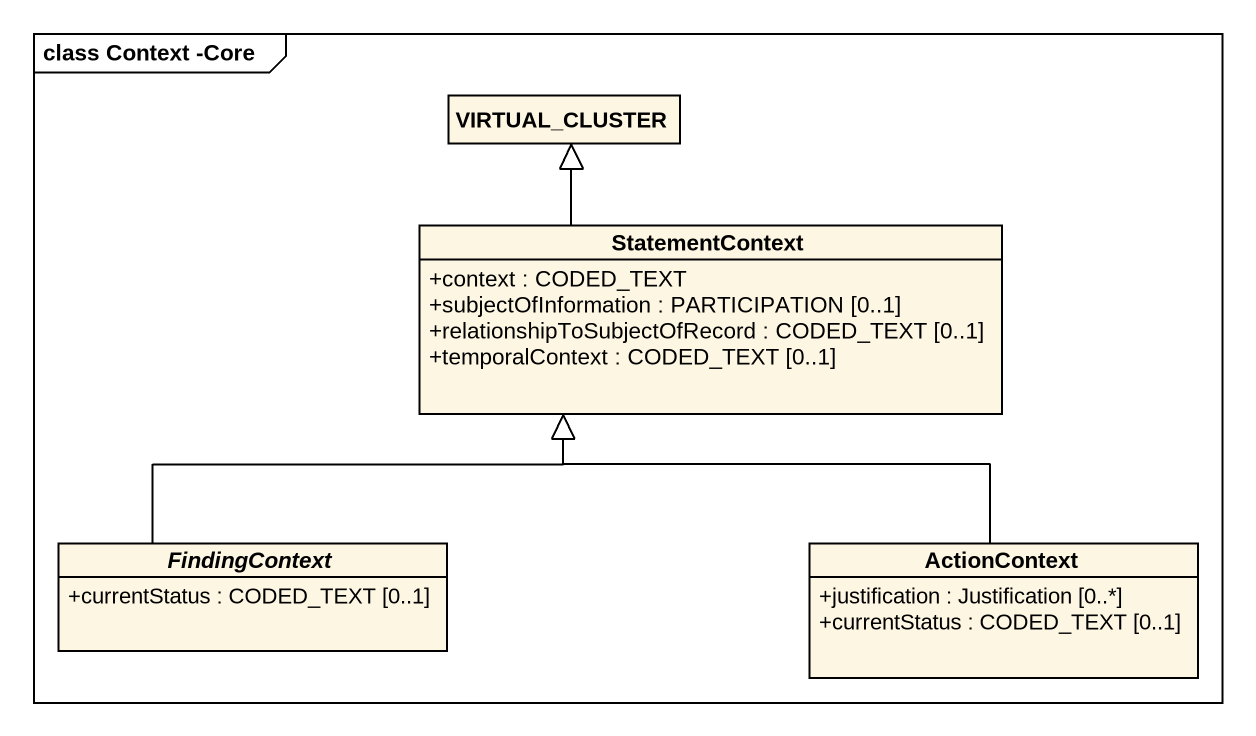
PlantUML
@startuml
mainframe class Context -Core
hide circle
hide empty members
skinparam classAttributeIconSize 0
class VIRTUAL_CLUSTER
class StatementContext {
  +context : CODED_TEXT
  +subjectOfInformation : PARTICIPATION [0..1]
  +relationshipToSubjectOfRecord : CODED_TEXT [0..1]
  +temporalContext : CODED_TEXT [0..1]
}
abstract class FindingContext {
  +currentStatus : CODED_TEXT [0..1]
}
class ActionContext {
  +justification : Justification [0..*]
  +currentStatus : CODED_TEXT [0..1]
}
StatementContext -up-|> VIRTUAL_CLUSTER
FindingContext -up-|> StatementContext
ActionContext -up-|> StatementContext
@enduml
